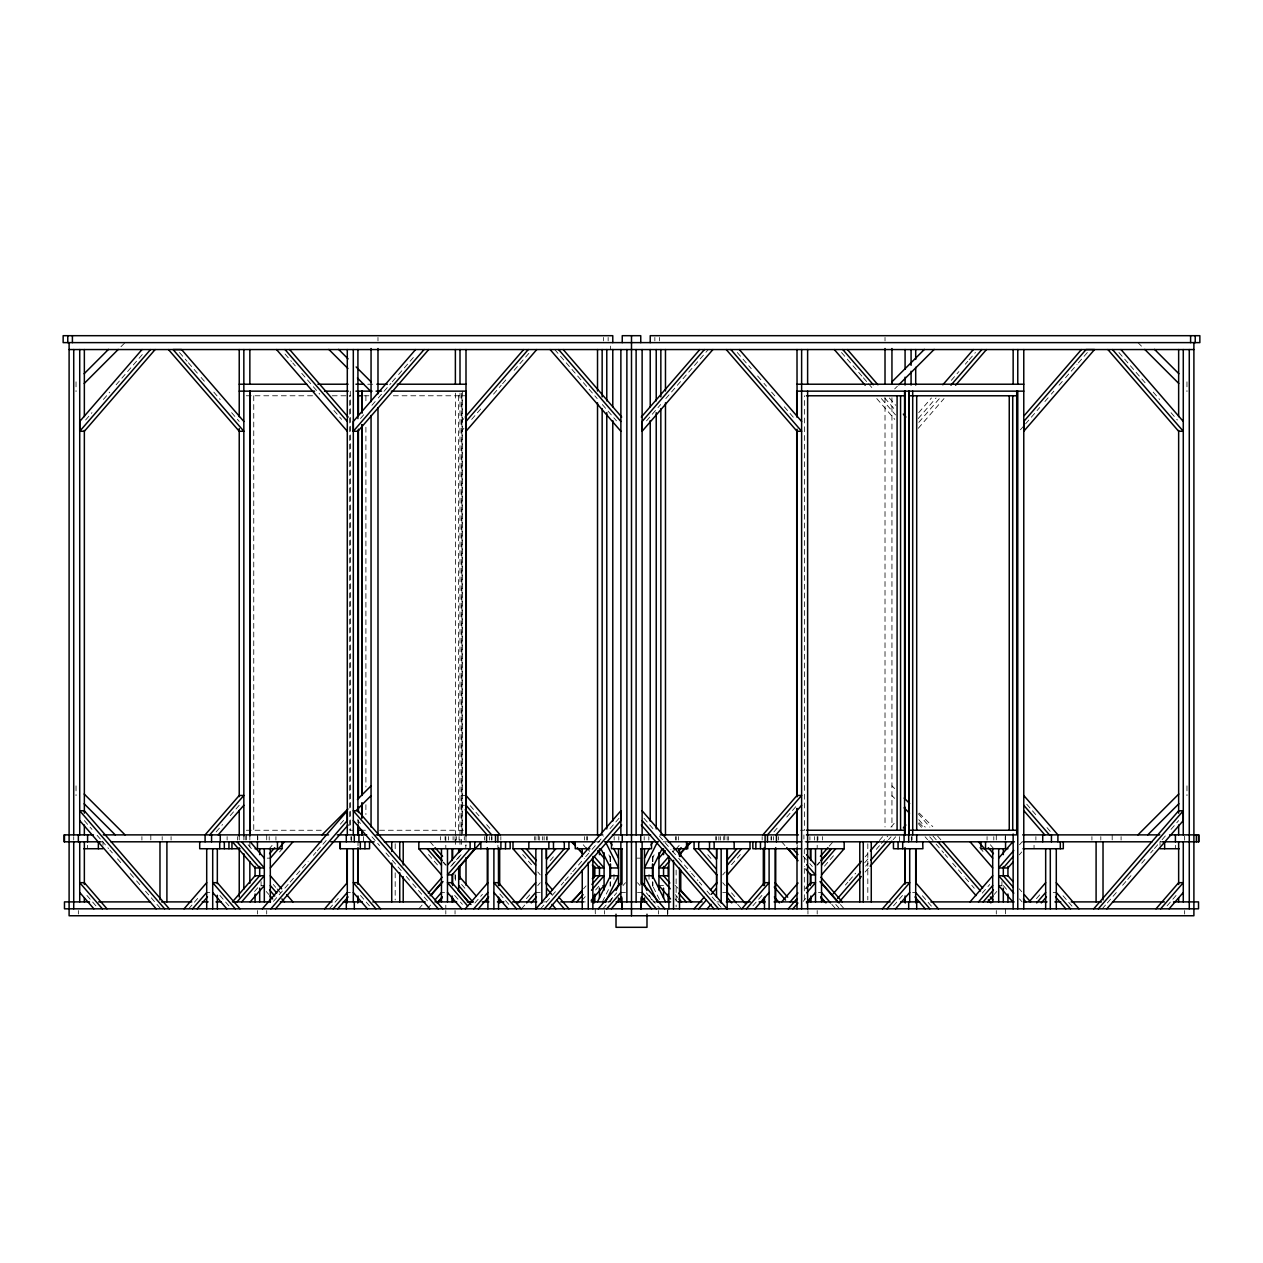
<?xml version="1.0" encoding="UTF-8"?>
<svg xmlns="http://www.w3.org/2000/svg" width="1263" height="1263" viewBox="0 0 1263 1263"><rect width="100%" height="100%" fill="white"/><g stroke="black" fill="none" stroke-linecap="round" stroke-linejoin="round"><path stroke-width="0.75" stroke-dasharray="5 3.75" d="M602.34 901.893L609.697 887.179M610.345 901.893L613.613 895.356M652.482 858.145L654.123 854.877M85.616 419.995L91.978 412.654M103.408 399.455L109.77 392.114M116.117 384.789L144.093 352.503M360.476 418.527L365.56 412.654M371.906 405.312L376.99 399.455M378.269 397.987L390.977 383.305M392.24 381.836L397.324 375.979M398.603 374.511L415.117 355.44M463.916 418.527L461.374 421.463L464.468 421.463M463.947 428.299L461.374 431.267L464.468 431.267M471.667 419.379L480.682 408.991M493.549 394.135L501.269 385.215M502.548 383.731L507.694 377.795M514.136 370.359L529.56 352.535M216.147 831.907L222.556 824.518M230.245 815.63L239.228 805.273M188.676 908.823L199.996 895.751M268.798 849.225L272.65 844.773M646.514 420.879L660.66 404.523M665.806 398.587L708.275 349.567M279.533 851.972L283.307 847.615M254.542 891.489L259.689 885.552M273.424 901.403L288.88 883.563M290.158 882.079L295.305 876.143M296.6 874.659L308.172 861.287M313.319 855.351L315.892 852.383M317.187 850.899L327.48 839.011M340.347 824.155L344.199 819.703M329.28 908.823L340.6 895.751M450.686 866.497L460.742 854.877M452.107 865.076L461.106 854.672M418.827 908.823L422.6 904.466M427.32 908.823L431.188 904.371M474.904 903.013L482.45 894.299M918.706 412.654L931.415 397.987M918.248 418.527L936.041 397.987M951.276 380.384L958.901 371.575M965.264 364.233L967.805 361.297M969.068 359.829L975.431 352.503M918.801 422.363L939.388 398.587M918.28 428.299L943.998 398.587M550.131 860.624L555.278 854.672M526.434 898.656L531.47 892.846M537.754 885.584L540.264 882.679M521.493 908.823L525.361 904.371M540.58 908.823L550.873 896.935M552.152 895.451L556.02 890.999M561.167 885.063L563.74 882.079M565.019 880.595L571.46 873.175M572.739 871.691L584.327 858.319M585.606 856.835L590.752 850.899M592.047 849.415L603.619 836.043M610.061 828.607L619.059 818.219M583.506 888.82L586.032 885.916M581.975 900.408L585.827 895.956M595.599 890.005L599.467 885.552L604.077 885.552M602.846 908.823L616.691 892.846M622.975 885.584L625.501 882.679M1020.441 429.783L1024.309 425.315M1025.588 423.831L1039.749 407.491M1044.896 401.555L1050.042 395.619M1051.321 394.119L1053.895 391.151M1059.041 385.215L1064.188 379.279M1065.483 377.795L1077.055 364.423M1078.349 362.939L1089.922 349.567M672.753 851.972L676.542 847.615M675.879 849.225L679.747 844.773M722.736 874.88L725.246 871.975M731.53 864.713L740.339 854.546M773.919 831.907L779.05 825.986M786.738 817.114L797 805.273M752.89 905.855L763.184 893.967M829.207 846.163L832.98 841.805M816.908 865.076L819.482 862.108M817.477 865.044L819.987 862.14M824.455 866.165L834.511 854.546M803.173 901.403L805.747 898.419M865.187 856.835L867.76 853.867M879.348 840.495L883.2 836.043M890.92 827.123L894.788 822.671M845.357 885.063L847.931 882.079M849.225 880.595L855.651 873.175M864.666 862.771L868.518 858.319M876.238 849.415L880.106 844.947M881.385 843.463L887.826 836.043M865.581 866.181L868.139 863.245M888.52 839.706L891.062 836.769M865.108 872.054L868.928 867.649M893.13 839.706L895.688 836.769M893.494 905.855L902.508 895.451M1019.509 844.773L1022.083 841.805M982.204 893.178L989.75 884.463M1019.257 854.877L1021.767 851.972M994.202 894.457L996.775 891.489M1036.465 898.656L1041.486 892.846M1102.22 908.823L1106.041 904.419M1107.319 902.95L1117.502 891.173M1122.602 885.3L1126.422 880.879M1127.701 879.411L1132.785 873.538M1141.705 863.245L1145.525 858.824M1150.625 852.951L1153.166 849.999M1154.445 848.531L1160.808 841.174M1162.086 839.706L1165.907 835.301M1171.006 829.412L1178.647 820.587M1167.075 905.855L1176.074 895.451M120.98 346.709L125.053 342.62M894.678 388.925L897.393 386.194M367.707 384.22L375.569 384.22M246.285 395.777L313.003 395.777M332.185 395.777L350.293 395.777M363.87 395.777L370.201 395.777M393.298 395.777L465.921 395.777M466 795.469L461.374 795.469L463.9 798.39M464.468 805.273L461.374 805.273L463.947 808.225M246.285 830.249L324.323 830.249M353.766 830.249L349.772 830.249L349.772 395.777M360.397 830.249L366.286 830.249M379.563 830.249L465.921 830.249M800.553 830.249L804.547 830.249L804.547 395.777M596.247 841.805L599.878 841.805M663.122 841.805L666.753 841.805M809.899 841.805L803.915 841.805L803.915 834.875M267.235 858.145L270.314 858.145M637.041 858.145L640.751 858.145M261.236 885.552L264.314 885.552M658.923 885.552L663.549 885.552M998.686 885.552L1001.764 885.552M206.706 892.483L209.784 892.483M347.293 892.483L350.372 892.483M441.466 892.483L444.56 892.483M535.654 892.483L540.264 892.483M620.875 892.483L625.501 892.483M637.499 892.483L642.125 892.483M722.736 892.483L727.346 892.483M818.44 892.483L821.534 892.483M912.628 892.483L915.707 892.483M1053.216 892.483L1056.294 892.483M541.764 901.893L546.279 901.893M580.68 901.893L585.306 901.893M607.077 901.893L610.076 901.893M652.924 901.893L655.923 901.893M716.721 901.893L721.236 901.893M1137.947 342.62L1142.02 346.709M891.946 785.854L894.678 788.57M919.196 813.088L932.804 826.697M891.946 795.658L894.662 798.358M919.006 822.702L923.064 826.76M675.105 885.379L677.852 888.126M1118.923 352.503L1146.867 384.773M1153.23 392.114L1159.576 399.455M1171.022 412.669L1177.384 419.995M889.357 397.987L895.72 405.312M884.731 397.987L894.899 409.717M841.505 352.535L862.092 376.295M863.371 377.795L867.239 382.247M868.518 383.731L872.386 388.183M881.385 398.587L895.546 414.927M876.775 398.587L894.788 419.379M737.276 352.503L751.248 368.638M757.611 375.979L762.694 381.852M763.957 383.321L766.499 386.241M771.582 392.114L776.666 397.987M784.291 406.797L795.722 419.995M1026.74 804.215L1036.844 815.898M1046.964 827.581L1050.753 831.954M1063.004 895.751L1074.324 908.823M990.35 844.773L994.202 849.225M554.725 349.567L597.194 398.587M602.34 404.539L616.486 420.863M1019.257 888.82L1021.767 891.725M979.693 847.615L983.467 851.972M1019.509 898.924L1022.083 901.893M1003.311 885.552L1008.458 891.489M918.28 813.751L929.852 827.123M937.572 836.043L941.44 840.495M918.801 819.703L925.226 827.123M932.947 836.043L936.814 840.495M918.248 823.539L922.069 827.944M929.71 836.769L934.809 842.642M936.088 844.126L943.729 852.935M945.008 854.42L947.55 857.356M952.649 863.245L964.111 876.475M965.39 877.943L970.473 883.832M971.752 885.3L974.294 888.236M925.1 836.769L927.642 839.706M922.4 895.751L933.72 908.823M809.804 863.592L812.314 866.497M803.173 856.172L808.32 862.108M840.4 904.466L844.173 908.823M781.686 841.805L785.46 846.163M835.774 904.466L839.548 908.823M831.812 904.371L835.68 908.823M285.028 354.019L291.453 361.455M292.732 362.939L295.305 365.907M301.746 373.327L312.04 385.215M313.319 386.699L319.76 394.135M333.906 410.475L341.626 419.379M707.722 854.672L712.869 860.624M722.736 882.679L725.246 885.584M731.53 892.846L736.566 898.656M737.639 904.371L741.507 908.823M643.941 818.219L652.939 828.607M659.381 836.043L670.953 849.415M672.248 850.899L677.394 856.835M678.673 858.319L690.261 871.691M691.54 873.175L697.981 880.595M699.26 882.079L701.833 885.063M706.98 890.999L710.848 895.451M712.127 896.935L722.42 908.823M675.279 894.63L677.789 897.535M675.121 898.924L677.694 901.893M179.488 352.503L187.113 361.297M188.376 362.765L199.822 375.979M201.085 377.448L206.169 383.305M213.81 392.114L220.157 399.455M231.603 412.654L239.228 421.463M637.499 882.679L640.025 885.584M646.309 892.846L660.154 908.823M586.458 847.615L590.247 851.972M583.253 844.773L587.121 849.225M522.661 854.546L531.47 864.713M537.754 871.975L540.264 874.88M470.231 805.683L479.072 815.898M486.665 824.66L491.717 830.486M499.816 893.967L510.11 905.855M430.02 841.805L433.793 846.163M443.518 862.108L446.092 865.076M443.013 862.14L445.523 865.044M461.595 884.463L466.631 890.273M428.489 854.546L438.545 866.165M454.68 895.451L462.4 904.371M357.934 820.587L360.476 823.539M371.938 836.769L379.579 845.594M385.957 852.951L391.041 858.824M392.319 860.292L401.239 870.586M406.339 876.475L411.422 882.348M412.701 883.832L429.262 902.95M360.492 895.451L369.506 905.855M248.116 844.773L253.263 850.725M273.25 884.463L275.76 887.368M277.023 888.82L280.796 893.178M266.225 891.489L268.798 894.457M219.904 895.451L228.903 905.855M84.353 820.587L91.994 829.412M97.093 835.301L100.914 839.706M102.192 841.174L108.555 848.531M109.834 849.999L112.375 852.951M117.475 858.824L121.295 863.245M130.215 873.538L135.299 879.411M136.578 880.879L140.398 885.3M145.498 891.173L155.681 902.95M156.959 904.419L160.78 908.823M86.926 895.451L95.925 905.855M653.303 887.179L660.66 901.893M649.387 895.356L652.655 901.893M608.877 854.877L610.518 858.145M1186.967 381.836L1186.967 391.641M1186.967 785.854L1186.967 795.658M1184.647 836.28L1184.647 840.195M1184.647 910.56L1184.647 914.017M1175.411 845.279L1175.411 848.736M1160.018 841.805L1160.018 845.279M1121.086 836.611L1121.086 840.069M1112.182 834.875L1112.182 840.069M1100.815 836.611L1100.815 840.069M1091.927 836.611L1091.927 840.069M1035.881 836.611L1035.881 840.069M1034.05 845.279L1034.05 848.736M1005.553 834.875L1005.553 840.069M1005.553 908.823L1005.553 914.017M1005.206 836.611L1005.206 840.069M1001.922 881.621L1001.922 886.137M996.302 834.875L996.302 841.805M996.302 910.56L996.302 914.017M993.792 836.611L993.792 840.069M987.066 836.611L987.066 840.069M912.075 836.611L912.075 840.069M911.333 836.611L911.333 841.805M899.445 836.611L899.445 841.805M891.946 397.75L891.946 826.997M885.016 337.426L885.016 340.884M885.016 397.75L885.016 826.997M867.807 843.747L867.807 899.951M822.529 836.611L822.529 840.069M817.903 836.611L817.903 840.069M817.193 836.611L817.193 841.805M817.193 845.279L817.193 848.736M817.193 910.56L817.193 914.017M814.524 836.611L814.524 840.069M809.899 836.611L809.899 840.069M807.957 910.56L807.957 914.017M804.326 848.736L804.326 866.45M804.326 868.423L804.326 901.893M797.19 845.279L797.19 848.736M778.466 836.611L778.466 840.069M773.414 836.611L773.414 840.069M771.614 836.611L771.614 840.069M771.03 836.611L771.03 840.069M762.157 836.611L762.157 840.069M728.356 836.611L728.356 840.069M727.172 836.611L727.172 840.069M724.788 834.875L724.788 840.069M723.731 836.611L723.731 840.069M720.352 836.611L720.352 840.069M718.868 836.611L718.868 840.069M716.468 836.611L716.468 840.069M715.726 836.611L715.726 840.069M678.547 836.611L678.547 840.069M676.147 836.611L676.147 840.069M676.131 870.065L676.131 906.881M675.752 836.611L675.752 840.069M667.78 908.823L667.78 914.017M667.669 910.56L667.669 915.754M659.475 337.426L659.475 340.884M658.544 910.56L658.544 914.017M654.85 337.426L654.85 340.884M652.924 856.614L652.924 862.518M652.924 882.206L652.924 886.137M652.482 856.614L652.482 862.518M652.482 881.621L652.482 886.137M648.835 836.611L648.835 840.069M649.024 874.328L649.024 880.232M644.209 836.611L644.209 840.069M618.791 836.611L618.791 840.069M614.165 836.611L614.165 840.069M613.976 874.328L613.976 880.232M610.597 346.094L610.597 349.551M610.518 856.614L610.518 862.518M610.518 881.621L610.518 886.137M610.076 856.614L610.076 862.518M610.076 882.206L610.076 886.137M608.15 337.426L608.15 340.884M604.456 910.56L604.456 914.017M603.525 337.426L603.525 340.884M595.22 908.823L595.331 915.754M587.248 836.611L587.248 840.069M586.853 836.611L586.853 840.069M584.453 836.611L584.453 840.069M547.274 836.611L547.274 840.069M546.532 836.611L546.532 840.069M544.132 836.611L544.132 840.069M542.648 836.611L542.648 840.069M539.269 836.611L539.269 840.069M538.212 834.875L538.212 840.069M535.828 836.611L535.828 840.069M534.644 836.611L534.644 840.069M500.843 836.611L500.843 840.069M497.906 845.279L497.906 848.736M491.97 836.611L491.97 840.069M491.386 836.611L491.386 840.069M489.586 836.611L489.586 840.069M484.534 836.611L484.534 840.069M466 835.995L466 845.831M465.81 845.279L465.81 848.736M464.295 836.611L464.295 840.069M462.447 391.151L462.447 834.875M461.926 395.777L461.926 830.249M461.374 393.125L461.374 845.831M460 393.125L460 845.831M459.085 836.611L459.085 840.069M458.453 395.777L458.453 830.249M456.59 836.611L456.59 840.069M455.375 393.125L455.375 845.831M455.375 875.37L455.375 883.232M455.043 836.611L455.043 841.805M455.043 873.933L455.043 882.206M455.043 910.56L455.043 914.017M453.101 836.611L453.101 840.069M448.476 836.611L448.476 840.069M445.807 836.611L445.807 841.805M445.807 845.279L445.807 848.736M445.807 905.192L445.807 908.823M445.807 910.56L445.807 914.017M445.097 836.611L445.097 840.069M440.471 836.611L440.471 840.069M395.193 843.747L395.193 849.557M395.193 872.812L395.193 899.951M377.984 337.426L377.984 340.884M365.907 395.777L365.907 403.639M365.907 427.226L365.907 786.991M365.907 804.689L365.907 814.524M363.555 836.611L363.555 841.805M358.424 820.413L358.424 824.344M357.918 819.087L357.918 823.034M358.013 841.805L358.013 845.673M351.667 836.611L351.667 841.805M350.925 836.611L350.925 840.069M350.293 391.151L350.293 830.249M275.934 836.611L275.934 840.069M269.208 836.611L269.208 840.069M266.698 834.875L266.698 841.805M266.698 910.56L266.698 914.017M261.078 881.621L261.078 886.137M257.794 836.611L257.794 840.069M257.447 834.875L257.447 840.069M257.447 910.56L257.447 914.017M253.752 395.777L253.752 830.249M249.853 835.995L249.853 839.927M249.853 841.9L249.853 847.805M246.427 834.875L246.427 840.069M245.227 835.995L245.227 839.927M243.838 835.995L243.838 839.927M239.228 835.995L239.228 839.927M237.539 836.611L237.539 840.069M227.119 836.611L227.119 840.069M171.073 836.611L171.073 840.069M162.185 836.611L162.185 840.069M150.818 834.875L150.818 840.069M141.914 836.611L141.914 840.069M102.982 841.805L102.982 845.279M87.589 845.279L87.589 848.736M78.353 910.56L78.353 914.017M76.033 381.836L76.033 391.641M76.033 785.854L76.033 795.658M73.728 836.611L73.728 840.069"/><path stroke-width="1.5" d="M155.128 349.567L84.353 431.267L79.727 431.267L79.727 421.463L142.009 349.567M428.694 349.567L357.918 431.267L353.308 431.267L353.308 421.463L415.574 349.567M905.066 820.587L905.082 810.783M1093.726 908.823L1178.647 810.783L1183.273 810.783L1183.273 820.587L1106.846 908.823M597.431 901.893L610.518 875.748L618.523 875.748L605.451 901.893M616.06 890.447L618.523 885.552M644.477 858.145L649.387 848.341M651.013 845.073L652.655 841.805M657.549 841.805L644.477 867.949L652.482 867.949L662.08 848.783M79.727 431.267L150.502 349.567M353.308 431.267L424.068 349.567M465.194 417.058L523.656 349.567M466 421.463L528.266 349.567M466 431.267L536.759 349.567M209.721 834.875L243.838 795.469L239.228 795.469L205.095 834.875L205.095 841.805M218.215 834.875L243.838 805.273M184.051 908.823L206.706 882.679M192.544 908.823L206.706 892.483M197.17 908.823L207.464 896.935M641.32 417.058L699.781 349.567M704.407 349.567L642.125 421.463L642.125 431.267L712.9 349.567M269.556 853.693L274.703 847.741M270.314 858.145L284.475 841.805M237.049 901.893L259.689 875.748M270.314 867.949L292.953 841.805M241.675 901.893L264.314 875.748L255.063 875.748L232.424 901.893L270.503 901.893M250.169 901.893L264.314 885.552M262.372 908.823L347.293 810.783L347.293 820.587L270.866 908.823M275.492 908.823L348.099 825.007M324.654 908.823L347.293 882.679M333.148 908.823L347.293 892.483M337.758 908.823L348.051 896.935M447.481 865.076L461.626 848.736M459.195 852.209L461.769 849.225M428.315 893.178L442.161 877.201M430.146 895.751L441.466 882.679M431.693 894.63L443.013 881.558M458.674 867.949L481.314 841.805M435.04 899.903L441.466 892.483M437.093 902.887L442.239 896.935M438.514 901.893L442.366 897.44M465.258 908.823L487.897 882.679M473.751 908.823L487.897 892.483M478.361 908.823L488.655 896.935M942.845 384.773L973.347 349.567M950.96 385.215L981.84 349.567M955.586 385.215L986.466 349.567M546.8 859.14L555.799 848.736M546.69 869.07L564.293 848.736L564.293 841.805M518.035 903.013L535.654 882.679M546.279 874.88L568.918 848.736L568.918 841.805M526.639 902.887L535.654 892.483M531.265 902.887L536.412 896.935M535.954 908.823L620.875 810.783L620.875 820.587L544.448 908.823M549.058 908.823L621.68 825.007M572.202 901.893L582.259 890.273M592.315 878.653L594.841 875.748L604.077 875.748L591.494 890.273M576.812 901.893L583.111 894.63M591.905 884.463L599.467 875.748M591.21 900.408L604.077 885.552M1024.246 415.59L1081.428 349.567M598.236 908.823L620.875 882.679M606.729 908.823L620.875 892.483M611.339 908.823L621.633 896.935M658.923 858.145L665.364 850.725M668.995 856.33L658.923 867.949L668.159 867.949M663.549 867.949L669.832 860.687M678.641 850.52L681.152 847.615M679.478 854.877L690.814 841.805M726.588 860.624L736.882 848.736M727.346 865.076L741.507 848.736M694.082 908.823L704.138 897.204M710.438 889.941L716.721 882.679M727.346 874.88L750.001 848.736L750.001 841.805M698.707 908.823L706.254 900.109M711.29 894.299L716.31 888.489M762.868 834.875L797 795.469L801.626 795.469L767.494 834.875L767.494 841.805M707.201 908.823L711.053 904.371M775.987 834.875L801.626 805.273M741.839 908.823L764.478 882.679L769.104 882.679L746.449 908.823M754.942 908.823L769.104 892.483M820.397 856.33L827.944 847.615M781.686 901.893L798.042 883.011M820.761 860.624L831.054 848.736M821.25 860.687L831.307 849.068M821.534 865.076L835.68 848.736M790.18 901.893L797.9 892.973M788.254 908.823L797.064 898.656M805.873 888.489L810.893 882.679L815.519 882.679L806.71 892.846M794.806 901.893L797.379 898.924M821.534 874.88L844.173 848.736L844.173 841.805M792.88 908.823L797.916 903.013M806.52 902.887L815.519 892.483M833.012 893.967L861.319 861.287M870.333 850.899L878.053 841.979M837.558 898.53L860.482 872.054M870.681 860.292L887.242 841.174M839.627 901.466L861.287 876.475M870.207 866.181L891.867 841.174M903.329 827.944L905.871 825.007M882.442 908.823L905.082 882.679L909.707 882.679L887.052 908.823M895.546 908.823L909.707 892.483M998.686 858.145L1012.831 841.805M1013.779 850.52L998.686 867.949L1007.937 867.949L1012.958 862.14M970.047 901.893L992.686 875.748M1003.311 867.949L1013.368 856.33M978.525 901.893L992.686 885.552M983.151 901.893L993.444 890.005M987.777 901.893L992.923 895.956M1029.313 901.561L1045.669 882.679M1036.67 902.887L1045.669 892.483M1041.296 902.887L1046.443 896.935M1098.352 908.823L1183.273 810.783M1156.008 908.823L1178.647 882.679L1183.273 882.679L1160.634 908.823M1169.112 908.823L1183.273 892.483M84.147 373.722L108.492 349.377M84.211 383.478L118.248 349.425M322.018 834.875L347.893 808.999M357.429 799.463L371.054 785.854M356.166 810.53L371.054 795.658M891.946 381.836L924.405 349.377M898.767 384.836L934.162 349.425M571.381 901.893L581.012 892.262M679.226 854.183L691.619 841.805M1137.947 834.875L1178.789 794.017M1147.751 834.875L1178.853 803.773M69.102 349.551L1193.898 349.551M239.228 384.22L306.751 384.22M317.866 384.22L348.035 384.22M355.913 384.22L363.776 384.22M376.848 384.22L387.362 384.22M397.198 384.22L466 384.22M797 384.22L1023.772 384.22M239.228 391.151L314.613 391.151M324.449 391.151L348.225 391.151M355.913 391.151L372.064 391.151M376.09 391.151L381.537 391.151M391.293 391.151L466.268 391.151L466.268 834.875M1023.772 391.151L796.732 391.151L796.732 416.79M358.424 395.777L361.897 395.777M806.441 395.777L904.576 395.777M909.234 395.777L1016.715 395.777M358.424 830.249L361.897 830.249L361.897 834.875M806.441 830.249L904.576 830.249M909.234 830.249L1016.715 830.249M93.415 834.875L64.113 834.875L64.113 841.805L101.198 841.805M103.234 834.875L328.569 834.875M337.268 834.875L366.728 834.875M376.074 834.875L602.719 834.875M612.413 834.875L650.587 834.875M660.281 834.875L798.469 834.875M806.441 834.875L1016.715 834.875L1016.715 391.151M1022.698 834.875L1159.766 834.875M1169.585 834.875L1198.887 834.875L1198.887 841.805L1161.802 841.805M110.907 841.805L321.67 841.805M330.811 841.805L374.18 841.805M384.284 841.805L595.047 841.805M604.677 841.805L658.323 841.805M667.953 841.805L801.626 841.805M806.062 841.805L1014.473 841.805M1022.998 841.805L1152.093 841.805M83.8 848.736L102.982 848.736M240.002 848.736L199.696 848.736L199.696 841.805M255.063 848.736L282.091 848.736L282.091 841.805M418.827 841.805L418.827 848.736L510.157 848.736L510.157 841.805M512.999 841.805L512.999 848.736L568.918 848.736M589.805 848.736L575.249 848.736L575.249 841.805M622.406 848.736L611.481 848.736L611.481 841.805M640.594 848.736L651.519 848.736L651.519 841.805M673.526 848.736L687.751 848.736L687.751 843.542M694.082 841.805L694.082 848.736L750.001 848.736M801.626 848.736L752.843 848.736L752.843 841.805M805.841 848.736L844.173 848.736M1007.937 848.736L980.909 848.736L980.909 841.805M1022.998 848.736L1063.304 848.736L1063.304 841.805M1160.018 848.736L1179.2 848.736M668.159 875.748L658.923 875.748L670.243 888.82M89.468 901.893L64.476 901.893L64.476 908.823L1198.524 908.823L1198.524 901.893L1173.532 901.893M98.625 901.893L150.471 901.893M161.585 901.893L191.787 901.893M202.222 901.893L208.127 901.893M215.989 901.893L221.309 901.893M280.339 901.893L332.09 901.893M343.299 901.893L362.37 901.893M372.822 901.893L425.157 901.893M434.867 901.893L456.653 901.893M467.278 901.893L473.183 901.893M482.245 901.893L488.923 901.893M497.385 901.893L503.89 901.893M512.525 901.893L536.743 901.893M560.835 901.893L583.364 901.893M591.242 901.893L606.24 901.893M616.076 901.893L646.924 901.893M656.76 901.893L670.669 901.893M678.168 901.893L702.165 901.893M726.257 901.893L750.475 901.893M759.11 901.893L765.141 901.893M774.077 901.893L795.722 901.893M806.347 901.893L890.178 901.893M900.63 901.893L919.701 901.893M930.91 901.893L1014.142 901.893M1023.977 901.893L1047.011 901.893M1054.873 901.893L1060.778 901.893M1071.213 901.893L1101.415 901.893M1112.529 901.893L1164.375 901.893M1154.508 349.377L1178.853 373.722M1144.752 349.425L1178.789 383.478M904.213 798.105L909.66 803.552M904.119 807.831L909.534 813.23M338.595 349.377L348.051 358.85M356.166 366.965L371.054 381.836M328.838 349.425L347.893 368.496M357.429 378.032L371.054 391.641M681.988 892.262L691.619 901.893M571.381 841.805L575.518 845.926M578.265 848.689L582.385 852.809M84.211 794.017L125.053 834.875M84.147 803.773L115.249 834.875M1121.007 349.567L1183.273 421.463M1112.514 349.567L1183.273 431.267L1178.647 431.267L1107.888 349.567M847.426 349.567L877.927 384.773M903.345 414.122L905.887 417.058M842.8 349.567L873.301 384.773M834.306 349.567L865.187 385.215M739.344 349.567L801.626 421.463M730.867 349.567L801.626 431.267L797 431.267L726.241 349.567M1023.772 795.469L1057.905 834.875L1057.905 841.805M1023.772 805.273L1049.411 834.875M1024.277 811.193L1044.785 834.875M1056.294 882.679L1078.949 908.823M1056.294 892.483L1070.456 908.823M1055.536 896.935L1065.83 908.823M563.219 349.567L621.68 417.058M558.609 349.567L620.875 421.463M988.298 847.741L993.444 853.693M978.525 841.805L992.686 858.145M1012.958 881.558L1007.937 875.748L998.686 875.748L1013.779 893.178M1024.277 894.63L1030.576 901.893M550.115 349.567L620.875 431.267M1003.311 875.748L1013.368 887.368M1023.44 898.988L1025.951 901.893M970.047 841.805L992.686 867.949M998.686 885.552L1012.831 901.893M942.719 841.979L982.614 888.031M990.334 896.935L992.907 899.903M938.093 841.979L980.562 890.999M988.282 899.903L990.855 902.887M928.921 841.174L976.046 895.593M915.707 882.679L938.346 908.823M915.707 892.483L929.852 908.823M914.949 896.935L925.242 908.823M806.52 854.672L815.519 865.076M820.839 877.201L842.232 901.893M792.88 848.736L797.916 854.546M806.71 864.713L815.519 874.88L810.893 874.88L805.873 869.07M821.534 882.679L839.137 903.013M819.987 881.558L837.606 901.893M788.254 848.736L797.064 858.903M786.723 847.615L798.042 860.687M821.534 892.483L830.533 902.887M820.761 896.935L825.907 902.887M820.634 897.44L824.486 901.893M775.103 882.679L787.686 897.204M774.251 887.036L785.57 900.109M774.345 896.935L779.492 902.887M289.653 349.567L348.114 417.058M285.028 349.567L347.293 421.463M276.534 349.567L347.293 431.267M707.201 848.736L716.2 859.14M716.31 869.07L698.707 848.736L698.707 841.805M727.346 882.679L744.965 903.013M694.082 848.736L716.721 874.88M727.346 892.483L736.361 902.887M726.588 896.935L731.735 902.887M642.125 810.783L727.046 908.823M642.125 820.587L718.552 908.823M641.32 825.007L713.942 908.823M679.478 888.82L690.814 901.893M663.549 875.748L669.832 883.011M678.641 893.178L686.188 901.893M679.052 898.988L681.562 901.893M658.923 885.552L670.495 898.924M243.838 421.463L181.572 349.567L173.078 349.567L243.838 431.267L239.228 431.267L168.453 349.567M642.125 882.679L664.764 908.823M642.125 892.483L656.271 908.823M641.367 896.935L651.661 908.823M597.652 850.725L604.077 858.145M594.02 856.33L604.077 867.949L594.841 867.949L592.315 865.044M591.905 859.235L599.467 867.949M572.202 841.805L574.712 844.71M577.223 847.615L582.259 853.425M526.118 848.736L536.412 860.624M521.493 848.736L535.654 865.076M546.279 882.679L552.562 889.941M558.862 897.204L568.918 908.823M512.999 848.736L535.654 874.88M546.69 888.489L551.71 894.299M556.746 900.109L564.293 908.823M466 795.469L500.132 834.875M466 805.273L491.639 834.875M551.947 904.371L555.799 908.823M465.226 809.709L487.013 834.875M521.161 908.823L498.522 882.679L493.896 882.679L516.551 908.823M493.896 892.483L508.058 908.823M435.056 847.615L442.603 856.33M458.674 875.748L476.277 896.083M431.946 848.736L442.239 860.624M431.693 849.068L441.75 860.687M427.32 848.736L441.466 865.076M458.674 885.552L472.82 901.893M470.973 904.466L452.107 882.679L447.481 882.679L467.61 905.918M457.901 890.005L468.194 901.893M418.827 848.736L441.466 874.88M447.481 892.483L461.626 908.823M442.855 908.823L357.918 810.783L353.308 810.783L438.229 908.823M353.308 820.587L429.736 908.823M380.558 908.823L357.918 882.679L353.293 882.679L375.948 908.823M353.293 892.483L367.454 908.823M250.169 841.805L264.314 858.145M241.675 841.805L264.314 867.949L255.063 867.949L232.424 841.805M270.314 875.748L281.633 888.82M286.669 894.63L292.953 901.893M237.049 841.805L259.689 867.949M270.314 885.552L276.755 892.973M281.902 898.924L284.475 901.893M269.556 890.005L274.703 895.956M270.077 895.956L272.65 898.924M239.97 908.823L217.331 882.679L212.705 882.679L235.344 908.823M212.705 892.483L226.851 908.823M169.274 908.823L84.353 810.783L79.727 810.783L164.648 908.823M79.727 820.587L156.154 908.823M106.992 908.823L84.353 882.679L79.727 882.679L102.366 908.823M79.727 892.483L93.888 908.823M665.569 901.893L652.482 875.748L644.477 875.748L657.549 901.893M644.477 885.552L646.94 890.447M610.345 841.805L611.987 845.073M613.613 848.341L618.523 858.145M605.451 841.805L618.523 867.949L610.518 867.949L600.92 848.783M1198.524 834.875L1198.524 841.805M1196.377 834.875L1196.377 841.805M1195.224 335.69L1195.224 342.62M1193.898 342.62L1193.898 915.754L69.102 915.754L69.102 342.62M1190.599 335.69L1190.599 342.62M1189.272 349.551L1189.272 908.823M1183.273 349.551L1183.273 834.875M1183.273 841.805L1183.273 901.893M1178.647 349.551L1178.647 416.632M1178.647 430.446L1178.647 813.167M1178.647 825.007L1178.647 834.875M1178.647 841.805L1178.647 884.447M1178.647 898.009L1178.647 901.893M1175.411 834.875L1175.411 841.805M1164.644 841.805L1164.644 848.736M1103.025 841.805L1103.025 899.951M1096.095 841.805L1096.095 901.893M1060.304 841.805L1060.304 848.736M1056.294 848.736L1056.294 908.823M1051.432 834.875L1051.432 841.805M1050.295 848.736L1050.295 908.823M1045.669 848.736L1045.669 908.823M1042.733 834.875L1042.733 841.805M1023.772 349.551L1023.772 908.823M1017.773 349.551L1017.773 384.22M1017.773 391.151L1017.773 908.823M1013.147 349.551L1013.147 384.22M1013.147 834.022L1013.147 908.823M1012.721 395.777L1012.721 830.249M1009.248 395.777L1009.248 830.249M1007.937 866.45L1007.937 876.301M1007.937 894.015L1007.937 901.893M1005.553 841.805L1005.553 848.736M1003.311 848.736L1003.311 854.641M1003.311 866.45L1003.311 876.301M1003.311 888.11L1003.311 901.893M998.686 848.736L998.686 901.893M992.686 848.736L992.686 901.893M985.535 841.805L985.535 848.736M922.716 841.805L922.906 848.736L893.446 848.736L893.446 841.805M916.701 395.777L916.701 830.249M916.701 834.875L916.701 841.805M916.701 901.893L916.701 908.823M915.896 848.736L915.896 883.626M915.896 897.188L915.896 903.013M915.707 349.551L915.707 359.418M915.707 367.312L915.707 385.057M915.707 848.736L915.691 901.893M912.707 391.151L912.707 834.875M911.081 349.551L911.081 365.339M911.081 371.259L911.081 385.057M909.707 848.736L909.707 901.893M909.234 391.151L909.234 834.875M908.886 391.151L908.886 834.875M908.697 834.875L908.697 841.805M908.697 901.893L908.697 908.823M905.082 349.551L905.082 369.285M905.082 377.179L905.082 385.057M905.082 390.977L905.082 799.353M905.082 807.246L905.082 834.875M905.271 848.736L905.066 884.179M905.082 895.988L905.271 903.013M904.987 847.615L904.987 882.505M904.987 898.009L904.987 901.893M904.576 391.151L904.576 834.875M904.071 834.875L904.071 841.805M902.698 841.805L902.698 848.736M900.566 395.777L900.566 830.249M898.072 841.805L898.072 848.736M897.093 395.777L897.093 830.249M891.946 348.525L891.946 383.968M885.016 348.525L885.016 383.968M871.265 841.805L871.265 901.893M863.26 841.805L863.26 901.893M859.787 841.805L859.787 901.893M821.534 848.736L821.534 901.893M815.519 848.736L815.519 901.893M810.893 848.736L810.893 860.545M810.893 874.328L810.893 884.179M810.893 895.988L810.893 901.893M810.341 848.736L810.341 858.587M810.341 874.328L810.341 885.552M810.341 897.961L810.341 901.893M807.625 349.551L807.625 384.22M807.625 391.151L807.625 908.823M801.626 349.551L801.626 908.823M797 349.551L797.079 416.79M797.079 429.199L797.079 796.827M797 808.446L797 843.873M797 847.805L797 908.823M796.732 430.588L796.732 795.422M796.732 809.236L796.732 834.875M776.445 834.875L776.445 841.805M775.719 847.615L775.719 901.893M775.103 848.736L775.103 908.823M769.104 848.736L769.104 908.823M765.11 834.875L765.094 848.736M764.478 848.736L764.478 885.568M764.478 897.188L764.478 908.823M764.241 847.615L764.241 884.447M764.241 898.009L764.241 901.893M763.326 848.736L763.326 885.568M763.326 899.13L763.326 903.013M760.468 841.805L760.468 848.736M755.858 841.805L755.858 848.736M734.166 841.805L734.166 848.736M727.346 848.736L727.346 901.893M727.156 848.736L727.156 908.823M721.157 848.736L721.157 903.013M716.721 848.736L716.721 858.587M716.721 874.328L716.721 884.179M716.531 848.736L716.531 897.188M714.148 841.805L714.148 848.736M709.522 841.805L709.522 848.736M686.535 841.805L686.535 848.736M680.757 852.62L680.757 856.488M680.757 870.065L680.757 891.378M679.526 848.736L679.526 856.488M679.526 868.123L679.526 908.823M673.526 860.371L673.526 908.823M668.901 856.488L668.901 908.823M668.159 866.45L668.174 876.301M668.159 894.015L668.174 901.893M665.475 349.551L665.475 390.977M665.475 402.818L665.475 834.875M663.549 848.736L663.549 854.641M663.549 866.45L663.549 876.301M663.549 888.11L663.549 897.961M660.849 349.551L660.849 396.898M660.849 408.738L660.849 832.901M658.939 852.667L658.939 890.083M656.223 349.551L656.223 400.845M656.223 412.685L656.223 828.954M652.924 864.492L652.924 878.274M652.482 864.034L652.482 878.274M650.224 342.62L650.224 335.69L1199.85 335.69L1199.85 342.62L63.15 342.62L63.15 335.69L612.776 335.69L612.776 342.62M650.224 349.551L650.224 406.765M650.224 420.579L650.224 821.061M646.988 914.175L646.988 927.31L616.012 927.31L616.012 914.175M644.477 848.736L644.477 886.137M644.477 897.961L644.477 901.893M642.125 349.551L642.125 834.875M642.125 841.805L642.125 901.893M641.02 848.736L641.02 884.179M641.02 897.961L641.02 908.823M640.751 342.62L640.751 335.69L622.249 335.69L622.249 342.62M640.751 834.875L640.751 841.805M640.751 901.893L640.751 908.823M636.126 349.551L636.126 834.875M636.126 841.805L636.126 901.893M631.5 335.69L631.5 915.754M626.874 349.551L626.874 834.875M626.874 841.805L626.874 901.893M622.249 834.875L622.249 841.805M622.249 901.893L622.249 908.823M621.98 848.736L621.98 884.179M621.98 897.961L621.98 908.823M620.875 349.551L620.875 834.875M620.875 841.805L620.875 901.893M618.523 848.736L618.523 886.137M618.523 897.961L618.523 901.893M612.776 349.551L612.776 406.765M612.776 420.579L612.776 821.061M610.518 864.034L610.518 878.274M610.076 864.492L610.076 878.274M606.777 349.551L606.777 400.845M606.777 412.685L606.777 828.954M604.077 852.667L604.077 890.083M602.151 349.551L602.151 396.898M602.151 408.738L602.151 832.901M599.451 848.736L599.467 854.641M599.451 866.45L599.467 876.301M599.451 888.11L599.467 897.961M597.525 349.551L597.525 390.977M597.525 402.818L597.525 834.875M594.841 866.45L594.826 876.301M594.826 894.015L594.841 901.893M594.099 866.181L594.099 877.817M594.099 895.262L594.099 903.013M592.868 856.488L592.868 908.823M588.258 862.297L588.258 908.823M582.243 848.736L582.243 856.488M582.243 870.065L582.243 908.823M553.478 841.805L553.478 848.736M548.852 841.805L548.852 848.736M546.469 848.736L546.469 897.188M546.279 848.736L546.279 858.587M546.279 874.328L546.279 884.179M541.843 848.736L541.843 903.013M535.844 848.736L535.844 908.823M528.834 841.805L528.834 848.736M505.532 841.805L505.532 848.736M500.906 841.805L500.906 848.736M499.674 848.736L499.674 885.568M499.674 899.13L499.674 903.013M498.759 847.615L498.759 884.447M498.759 898.009L498.759 901.893M498.443 848.736L498.522 885.568M498.522 897.188L498.522 908.823M497.89 834.875L497.89 841.805M495.506 834.875L495.506 841.805M493.896 848.736L493.896 908.823M487.897 848.736L487.897 908.823M487.281 847.615L487.281 884.447M487.281 898.009L487.281 901.893M486.555 834.875L486.555 841.805M480.824 841.805L480.887 848.736M474.746 841.805L474.746 848.736L452.107 874.88L447.481 874.88L470.12 848.736L470.12 841.805M466 349.551L466 835.995M466 857.64L466 885.205M460 349.551L460 384.22M460 865.518L460 879.301M458.674 848.736L458.674 852.667M458.674 866.45L458.674 890.083M455.375 349.551L455.375 384.22M452.659 848.736L452.659 858.587M452.659 874.328L452.659 885.552M452.659 897.961L452.659 901.893M452.107 848.736L452.107 860.545M452.107 874.328L452.107 884.179M452.107 895.988L452.107 901.893M447.481 848.736L447.481 901.893M441.466 848.736L441.466 901.893M403.213 841.805L403.213 865.06M403.213 876.696L403.213 901.893M399.74 841.805L399.74 859.25M399.74 872.812L399.74 901.893M391.735 841.805L391.735 851.499M391.735 863.118L391.735 901.893M377.984 348.525L377.984 393.819M377.984 407.602L377.984 834.875M371.054 348.525L371.054 401.697M371.054 415.48L371.054 826.997M369.554 841.805L369.554 848.736L340.094 848.736L340.094 841.805M364.928 841.805L364.928 848.736M362.244 391.151L362.244 412.843M362.244 424.684L362.244 795.422M362.244 803.315L362.244 817.129M362.244 830.928L362.244 834.875M361.897 391.151L361.897 412.843M361.897 424.684L361.897 795.422M361.897 802.731L361.897 818.456M360.318 841.805L360.318 848.736M358.929 834.875L358.929 841.805M358.424 391.151L358.424 415.432M358.424 429.199L358.424 798.8M358.424 806.662L358.424 812.551M358.424 826.318L358.424 834.875M357.918 349.551L357.918 418.606M357.918 430.446L357.918 811.193M357.918 825.007L357.918 834.875M358.013 847.615L357.918 884.179M357.934 895.988L358.013 901.893M357.729 848.736L357.729 883.626M357.729 897.188L357.729 903.013M354.303 834.875L354.303 841.805M354.303 901.893L354.303 908.823M353.308 349.551L353.308 834.875M353.308 848.736L353.308 901.893M347.293 349.551L347.293 834.875M347.293 848.736L347.293 901.893M347.104 848.736L347.104 883.626M347.104 897.188L347.104 903.013M346.299 834.875L346.299 841.805M346.299 901.893L346.299 908.823M340.3 841.805L340.284 848.736M277.465 841.805L277.465 848.736M270.314 848.736L270.314 901.893M264.314 848.736L264.314 901.893M259.689 848.736L259.689 854.641M259.689 866.45L259.689 876.301M259.689 888.11L259.689 901.893M257.447 841.805L257.447 848.736M255.063 866.45L255.063 876.301M255.063 894.015L255.063 901.893M250.106 391.151L250.106 834.875M249.853 349.551L249.853 384.22M249.758 391.151L249.853 835.995M249.853 861.587L249.853 883.232M243.838 349.551L243.838 835.995M243.838 853.709L243.838 889.136M239.228 349.551L239.228 416.743M239.228 428.552L239.228 796.621M239.228 810.404L239.228 835.995M239.228 847.805L239.228 897.014M231.95 841.805L231.95 848.736M228.95 841.805L228.95 848.736M224.325 841.805L224.325 848.736M220.267 834.875L220.267 841.805M219.715 841.805L219.715 848.736M217.331 848.736L217.331 883.626M217.331 895.262L217.331 908.823M212.705 848.736L212.705 908.823M211.568 834.875L211.568 841.805M206.706 848.736L206.706 908.823M166.905 841.805L166.905 901.893M159.975 841.805L159.975 899.951M98.356 841.805L98.356 848.736M87.589 834.875L87.589 841.805M84.353 349.551L84.353 416.632M84.353 430.446L84.353 813.167M84.353 825.007L84.353 834.875M84.353 841.805L84.353 884.447M84.353 898.009L84.353 901.893M79.727 349.551L79.727 834.875M79.727 841.805L79.727 901.893M78.353 834.875L78.353 841.805M73.728 349.551L73.728 834.875M73.728 841.805L73.728 908.823M72.401 335.69L72.401 342.62M67.776 335.69L67.776 342.62M64.476 834.875L64.476 841.805M1023.772 421.463L1023.772 431.267L1094.547 349.567L1086.054 349.567L1023.772 421.463"/></g></svg>
